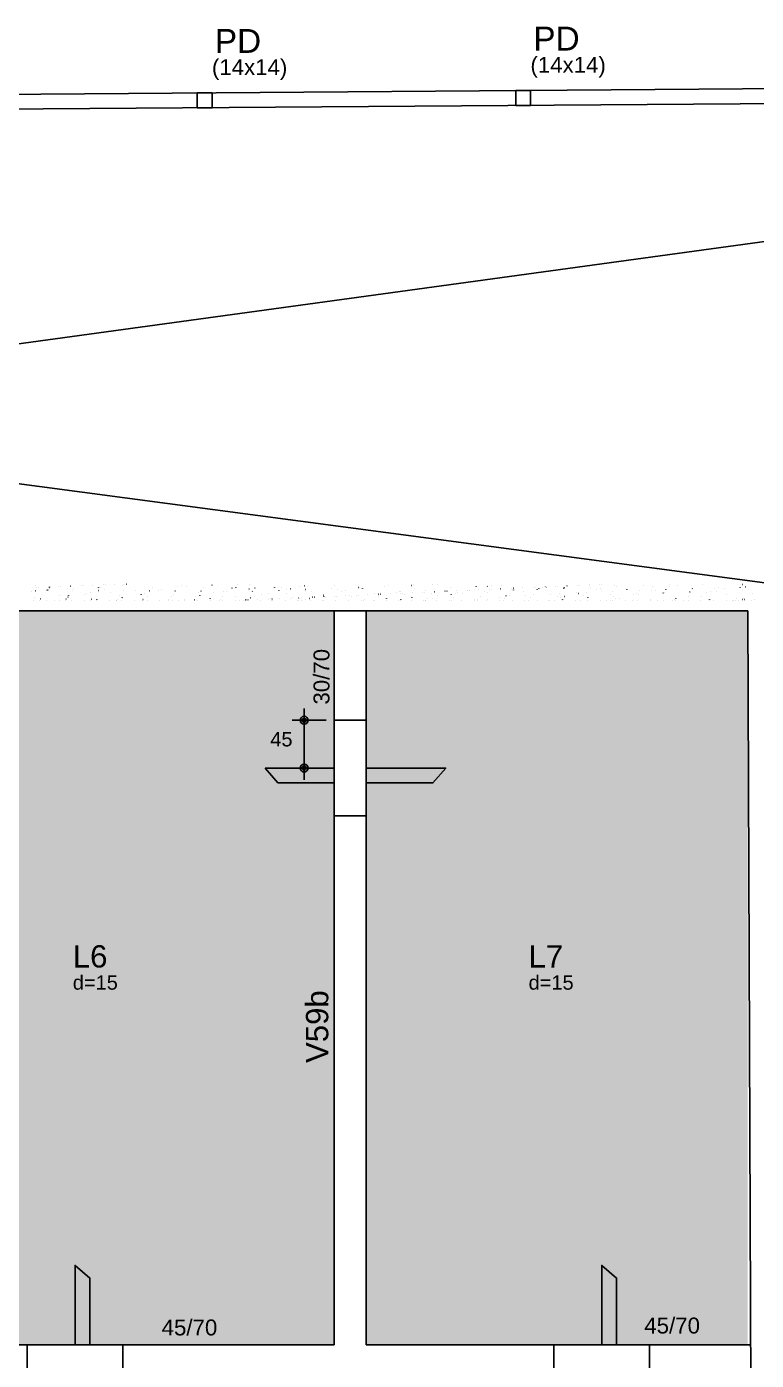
# Model space of a CAD drawing. Header units: millimetres. Extents: x 11071 to 20686, y 1651 to 7234.
# Drawn here: x 15319 to 16006, y 5969 to 7226 of the extents above; entities that cross this region are included whole.
import ezdxf

# ---------------------------------------------------------------- set-up
doc = ezdxf.new("R2010")
doc.units = ezdxf.units.MM
for name, color, linetype in [('1', 4, 'Continuous'), ('10', 13, 'Continuous'), ('11', 22, 'Continuous'), ('12', 3, 'Continuous'), ('13', 76, 'Continuous'), ('130', 24, 'Continuous'), ('18', 9, 'Continuous'), ('19', 5, 'Continuous'), ('26', 1, 'Continuous'), ('30', 15, 'Continuous'), ('4', 1, 'Continuous'), ('8', 5, 'Continuous'), ('9', 3, 'Continuous')]:
    doc.layers.add(name, color=color, linetype=linetype)
doc.styles.get("Standard").update_dxf_attribs({"font": 'arial.ttf'})

# ---------------------------------------------------------------- blocks, each defined once
blk = doc.blocks.new('_H9EFD498501-005')
for p, q in [((3276.953271, 4542.026938), (3276.96306, 4542.101296)), ((3277.884755, 4539.682777), (3277.959684, 4539.686049)), ((3279.75797, 4539.764564), (3279.832899, 4539.767835)), ((3288.599547, 4540.150595), (3288.674476, 4540.153867)), ((3289.671839, 4539.830832), (3289.745061, 4539.847065)), ((3289.850086, 4540.421622), (3289.895743, 4540.481124)), ((3298.71491, 4540.592242), (3298.789839, 4540.595513)), ((3300.588126, 4540.674028), (3300.663054, 4540.677299)), ((3309.429703, 4541.060059), (3309.504631, 4541.063331)), ((3312.128422, 4539.090538), (3312.138211, 4539.164896)), ((3319.545066, 4541.501706), (3319.619994, 4541.504977)), ((3321.418281, 4541.583492), (3321.49321, 4541.586764)), ((3330.259858, 4541.969524), (3330.334787, 4541.972795)), ((3335.966838, 4540.082486), (3335.976628, 4540.156845)), ((3338.199863, 4540.180898), (3338.24552, 4540.2404)), ((3340.375221, 4542.41117), (3340.45015, 4542.414441)), ((3341.283266, 4538.382252), (3341.356488, 4538.398485)), ((3342.248437, 4542.492956), (3342.323365, 4542.496228)), ((3351.090013, 4542.878988), (3351.164942, 4542.882259)), ((3358.490483, 4542.197), (3358.563705, 4542.213233)), ((3359.981465, 4542.412885), (3359.991254, 4542.487244)), ((3362.151593, 4543.008649), (3362.224816, 4543.024882)), ((3386.549639, 4539.940175), (3386.595296, 4539.999676)), ((3394.980405, 4538.138035), (3394.990195, 4538.212393)), ((3410.10191, 4540.74842), (3410.175132, 4540.764653)), ((3413.76302, 4541.560069), (3413.836242, 4541.576302)), ((3418.995032, 4540.468434), (3419.004822, 4540.542792)), ((3434.899416, 4539.699451), (3434.945073, 4539.758952)), ((3442.906869, 4542.01807), (3442.916659, 4542.092429)), ((3461.713337, 4539.29984), (3461.786559, 4539.316073)), ((3465.374447, 4540.111489), (3465.447669, 4540.127722)), ((3466.745285, 4543.010019), (3466.755075, 4543.084377)), ((3478.008599, 4538.523983), (3478.018389, 4538.598341)), ((3478.554443, 4543.033424), (3478.627666, 4543.049657)), ((3483.249192, 4539.458727), (3483.294849, 4539.518229)), ((3501.920437, 4540.073619), (3501.930226, 4540.147977)), ((3508.216231, 4540.370716), (3508.261888, 4540.430218)), ((3516.985874, 4538.662909), (3517.059096, 4538.679142)), ((3525.758853, 4541.065568), (3525.768642, 4541.139926)), ((3530.16587, 4541.584844), (3530.239092, 4541.601077)), ((3530.786272, 4538.158877), (3530.831929, 4538.218378)), ((3533.18327, 4541.282705), (3533.228927, 4541.342207)), ((3555.753311, 4539.070866), (3555.798968, 4539.130367)), ((3558.150309, 4542.194695), (3558.195966, 4542.254196)), ((3560.934004, 4538.129168), (3560.943794, 4538.203526)), ((3580.72035, 4539.982855), (3580.766007, 4540.042356)), ((3581.777297, 4540.136264), (3581.850519, 4540.152497)), ((3584.77242, 4539.121116), (3584.78221, 4539.195475)), ((3605.687389, 4540.894844), (3605.733046, 4540.954346)), ((3608.787047, 4541.451516), (3608.796836, 4541.525874)), ((3630.654428, 4541.806833), (3630.700085, 4541.866335)), ((3632.698884, 4543.001152), (3632.708674, 4543.07551)), ((3633.388724, 4538.687684), (3633.461946, 4538.703917)), ((3650.595941, 4542.502433), (3650.669163, 4542.518666)), ((3655.621467, 4542.718822), (3655.667124, 4542.778324)), ((3667.800614, 4539.507064), (3667.810404, 4539.581423)), ((3691.712452, 4541.056701), (3691.722241, 4541.131059)), ((3702.207368, 4541.053853), (3702.28059, 4541.070086)), ((3704.030203, 4538.184555), (3704.105131, 4538.187826)), ((3705.868478, 4541.865501), (3705.9417, 4541.881734)), ((3705.903418, 4538.266341), (3705.978347, 4538.269612)), ((3714.744995, 4538.652373), (3714.819923, 4538.655644)), ((3715.550868, 4542.048649), (3715.560657, 4542.123007)), ((3724.860358, 4539.094019), (3724.935287, 4539.09729)), ((3726.733573, 4539.175805), (3726.808502, 4539.179077)), ((3735.57515, 4539.561837), (3735.650079, 4539.565108)), ((3745.690513, 4540.003483), (3745.765442, 4540.006755)), ((3747.563729, 4540.085269), (3747.638657, 4540.088541)), ((3749.2346, 4538.215073), (3749.280257, 4538.274575)), ((3750.726019, 4539.112249), (3750.735808, 4539.186608)), ((3753.818795, 4539.605273), (3753.892017, 4539.621506)), ((3756.405306, 4540.471301), (3756.480234, 4540.474573)), ((3757.479905, 4540.416922), (3757.553127, 4540.433155)), ((3766.520669, 4540.912947), (3766.595597, 4540.916219)), ((3768.393884, 4540.994734), (3768.468813, 4540.998005)), ((3774.201639, 4539.127062), (3774.247296, 4539.186564)), ((3774.564435, 4540.104198), (3774.574225, 4540.178556)), ((3777.235461, 4541.380765), (3777.31039, 4541.384037)), ((3787.350824, 4541.822412), (3787.425753, 4541.825683)), ((3789.22404, 4541.904198), (3789.298968, 4541.907469)), ((3798.065616, 4542.29023), (3798.140545, 4542.293501)), ((3798.579062, 4542.434597), (3798.588851, 4542.508955)), ((3799.168678, 4540.039052), (3799.214335, 4540.098553)), ((3805.430222, 4538.156693), (3805.503444, 4538.172926)), ((3808.18098, 4542.731876), (3808.255908, 4542.735147)), ((3809.091332, 4538.968342), (3809.164554, 4538.984575)), ((3810.054195, 4542.813662), (3810.129124, 4542.816934)), ((3822.271328, 4541.890277), (3822.34455, 4541.90651)), ((3824.135717, 4540.951041), (3824.181374, 4541.010542)), ((3833.578003, 4538.159746), (3833.587792, 4538.234105)), ((3849.102756, 4541.86303), (3849.148413, 4541.922531)), ((3857.592629, 4540.490146), (3857.602419, 4540.564504)), ((3873.882755, 4540.441697), (3873.955977, 4540.45793)), ((3874.069795, 4542.775019), (3874.115452, 4542.834521)), ((3881.504466, 4542.039782), (3881.514256, 4542.11414)), ((3895.292951, 4538.807885), (3895.338608, 4538.867387)), ((3905.342883, 4543.03173), (3905.349997, 4543.085768)), ((3916.606197, 4538.545694), (3916.615986, 4538.620053)), ((3920.25999, 4539.719874), (3920.305647, 4539.779376)), ((3925.494182, 4538.993117), (3925.567404, 4539.00935)), ((3940.518034, 4540.095331), (3940.527823, 4540.169689)), ((3942.701399, 4542.807865), (3942.774621, 4542.824098)), ((3945.227029, 4540.631863), (3945.272686, 4540.691365)), ((3272.830733, 4536.097248), (3272.903955, 4536.113481)), ((3275.117881, 4528.085768), (3275.117881, 4528.085768)), ((3275.117881, 4528.085768), (3275.117881, 4528.085768)), ((3275.117881, 4528.085768), (3275.117881, 4528.085768)), ((3275.465272, 4530.724466), (3275.475062, 4530.798825)), ((3276.491843, 4536.908897), (3276.565065, 4536.92513)), ((3280.384452, 4528.085768), (3280.384452, 4528.085768)), ((3281.198064, 4529.146088), (3281.243722, 4529.205589)), ((3286.971793, 4528.085768), (3286.971793, 4528.085768)), ((3286.971793, 4528.085768), (3286.971793, 4528.085768)), ((3286.971793, 4528.085768), (3286.971793, 4528.085768)), ((3287.453088, 4537.297793), (3287.498745, 4537.357295)), ((3288.216585, 4537.540901), (3288.226374, 4537.61526)), ((3294.838828, 4528.085768), (3294.838828, 4528.085768)), ((3294.838828, 4528.085768), (3294.838828, 4528.085768)), ((3298.825705, 4528.085768), (3298.825705, 4528.085768)), ((3298.825705, 4528.085768), (3298.825705, 4528.085768)), ((3299.377109, 4532.274102), (3299.386899, 4532.348461)), ((3304.651698, 4528.085768), (3304.651698, 4528.085768)), ((3304.651698, 4528.085768), (3304.651698, 4528.085768)), ((3305.430024, 4529.100103), (3305.475681, 4529.159604)), ((3307.234943, 4530.83392), (3307.308165, 4530.850153)), ((3307.827022, 4532.223932), (3307.872679, 4532.283433)), ((3310.679616, 4528.085768), (3310.679616, 4528.085768)), ((3310.679616, 4528.085768), (3310.679616, 4528.085768)), ((3311.570905, 4537.103055), (3311.616562, 4537.162556)), ((3322.533528, 4528.085768), (3322.533528, 4528.085768)), ((3323.215525, 4533.266051), (3323.225315, 4533.340409)), ((3324.44216, 4534.648669), (3324.515382, 4534.664902)), ((3328.10327, 4535.460317), (3328.176492, 4535.47655)), ((3328.918943, 4528.085768), (3328.918943, 4528.085768)), ((3329.547841, 4528.905364), (3329.593498, 4528.964866)), ((3334.38744, 4528.085768), (3334.38744, 4528.085768)), ((3334.38744, 4528.085768), (3334.38744, 4528.085768)), ((3334.38744, 4528.085768), (3334.38744, 4528.085768)), ((3334.478839, 4528.780015), (3334.488629, 4528.854373)), ((3335.802865, 4537.05707), (3335.848522, 4537.116571)), ((3346.241352, 4528.085768), (3346.241352, 4528.085768)), ((3346.241352, 4528.085768), (3346.241352, 4528.085768)), ((3346.241352, 4528.085768), (3346.241352, 4528.085768)), ((3347.230152, 4535.59645), (3347.239942, 4535.670809)), ((3352.984376, 4528.085768), (3352.984376, 4528.085768)), ((3352.984376, 4528.085768), (3352.984376, 4528.085768)), ((3353.186188, 4528.085768), (3353.186188, 4528.085768)), ((3353.186188, 4528.085768), (3353.186188, 4528.085768)), ((3353.779801, 4528.859379), (3353.825458, 4528.918881)), ((3356.176799, 4531.983208), (3356.222456, 4532.042709)), ((3358.095264, 4528.085768), (3358.095264, 4528.085768)), ((3358.095264, 4528.085768), (3358.095264, 4528.085768)), ((3358.390677, 4530.329651), (3358.400466, 4530.40401)), ((3358.84637, 4529.385341), (3358.919592, 4529.401574)), ((3359.920681, 4536.862331), (3359.966339, 4536.921832)), ((3369.949176, 4528.085768), (3369.949176, 4528.085768)), ((3369.949176, 4528.085768), (3369.949176, 4528.085768)), ((3371.141989, 4537.146086), (3371.151779, 4537.220445)), ((3376.053587, 4533.200089), (3376.126809, 4533.216322)), ((3377.453433, 4528.085768), (3377.453433, 4528.085768)), ((3377.897617, 4528.66464), (3377.943274, 4528.724142)), ((3379.714697, 4534.011737), (3379.787919, 4534.02797)), ((3381.803088, 4528.085768), (3381.803088, 4528.085768)), ((3382.229093, 4531.3216), (3382.238882, 4531.395958)), ((3384.152641, 4536.816346), (3384.198298, 4536.875847)), ((3392.894693, 4536.933672), (3392.967915, 4536.949905)), ((3393.656999, 4528.085768), (3393.656999, 4528.085768)), ((3401.720678, 4528.085768), (3401.720678, 4528.085768)), ((3401.720678, 4528.085768), (3401.720678, 4528.085768)), ((3402.129577, 4528.618655), (3402.175234, 4528.678157)), ((3404.526575, 4531.742484), (3404.572232, 4531.801986)), ((3405.510911, 4528.085768), (3405.510911, 4528.085768)), ((3405.510911, 4528.085768), (3405.510911, 4528.085768)), ((3405.510911, 4528.085768), (3405.510911, 4528.085768)), ((3406.243719, 4533.651999), (3406.253509, 4533.726357)), ((3408.270458, 4536.621607), (3408.316115, 4536.681109)), ((3411.129925, 4528.085768), (3411.129925, 4528.085768)), ((3411.129925, 4528.085768), (3411.129925, 4528.085768)), ((3411.129925, 4528.085768), (3411.129925, 4528.085768)), ((3417.364823, 4528.085768), (3417.364823, 4528.085768)), ((3417.364823, 4528.085768), (3417.364823, 4528.085768)), ((3417.404244, 4528.3852), (3417.414034, 4528.459558)), ((3425.987923, 4528.085768), (3425.987923, 4528.085768)), ((3426.247394, 4528.423916), (3426.293051, 4528.483418)), ((3427.665014, 4531.751509), (3427.738236, 4531.767742)), ((3429.218735, 4528.085768), (3429.218735, 4528.085768)), ((3429.218735, 4528.085768), (3429.218735, 4528.085768)), ((3430.155557, 4535.201635), (3430.165346, 4535.275994)), ((3431.326124, 4532.563157), (3431.399346, 4532.57939)), ((3432.502418, 4536.575622), (3432.548075, 4536.635124)), ((3441.072647, 4528.085768), (3441.072647, 4528.085768)), ((3441.24266, 4529.377148), (3441.25245, 4529.451507)), ((3444.50612, 4535.485092), (3444.579342, 4535.501325)), ((3450.255168, 4528.085768), (3450.255168, 4528.085768)), ((3450.255168, 4528.085768), (3450.255168, 4528.085768)), ((3450.479353, 4528.377931), (3450.525011, 4528.437433)), ((3452.876352, 4531.50176), (3452.922009, 4531.561262)), ((3452.926559, 4528.085768), (3452.926559, 4528.085768)), ((3453.993973, 4536.193584), (3454.003762, 4536.267942)), ((3456.620234, 4536.380883), (3456.665891, 4536.440385)), ((3464.780471, 4528.085768), (3464.780471, 4528.085768)), ((3464.780471, 4528.085768), (3464.780471, 4528.085768)), ((3464.780471, 4528.085768), (3464.780471, 4528.085768)), ((3465.257287, 4531.707548), (3465.267076, 4531.781906)), ((3469.275473, 4528.085768), (3469.275473, 4528.085768)), ((3469.275473, 4528.085768), (3469.275473, 4528.085768)), ((3469.275473, 4528.085768), (3469.275473, 4528.085768)), ((3472.729957, 4528.085768), (3472.729957, 4528.085768)), ((3472.729957, 4528.085768), (3472.729957, 4528.085768)), ((3472.729957, 4528.085768), (3472.729957, 4528.085768)), ((3474.522414, 4528.085768), (3474.522414, 4528.085768)), ((3474.59717, 4528.183193), (3474.642827, 4528.242694)), ((3474.898493, 4528.180448), (3474.973422, 4528.18372)), ((3476.634382, 4528.085768), (3476.634382, 4528.085768)), ((3476.634382, 4528.085768), (3476.634382, 4528.085768)), ((3476.634382, 4528.085768), (3476.634382, 4528.085768)), ((3476.771708, 4528.262235), (3476.846637, 4528.265506)), ((3479.276441, 4530.302929), (3479.349663, 4530.319162)), ((3480.852194, 4536.334898), (3480.897851, 4536.3944)), ((3482.937551, 4531.114578), (3483.010773, 4531.130811)), ((3485.613285, 4528.648266), (3485.688214, 4528.651538)), ((3488.488294, 4528.085768), (3488.488294, 4528.085768)), ((3488.488294, 4528.085768), (3488.488294, 4528.085768)), ((3489.169124, 4533.257184), (3489.178914, 4533.331542)), ((3495.728648, 4529.089912), (3495.803577, 4529.093184)), ((3496.117547, 4534.036512), (3496.190769, 4534.052745)), ((3497.601864, 4529.171699), (3497.676792, 4529.17497)), ((3498.789659, 4528.085768), (3498.789659, 4528.085768)), ((3499.564209, 4529.095182), (3499.609866, 4529.154683)), ((3500.342206, 4528.085768), (3500.342206, 4528.085768)), ((3500.342206, 4528.085768), (3500.342206, 4528.085768)), ((3505.819233, 4537.246887), (3505.86489, 4537.306389)), ((3506.443441, 4529.55773), (3506.518369, 4529.561002)), ((3512.196118, 4528.085768), (3512.196118, 4528.085768)), ((3513.00754, 4534.249132), (3513.01733, 4534.323491)), ((3513.324764, 4537.851261), (3513.397986, 4537.867494)), ((3516.558804, 4529.999377), (3516.633732, 4530.002648)), ((3518.432019, 4530.081163), (3518.506948, 4530.084434)), ((3523.056904, 4528.085768), (3523.056904, 4528.085768)), ((3524.05003, 4528.085768), (3524.05003, 4528.085768)), ((3524.05003, 4528.085768), (3524.05003, 4528.085768)), ((3524.05003, 4528.085768), (3524.05003, 4528.085768)), ((3524.270854, 4529.763096), (3524.280644, 4529.837455)), ((3524.531248, 4530.007171), (3524.576905, 4530.066673)), ((3527.273596, 4530.467195), (3527.348525, 4530.470466)), ((3527.421021, 4528.085768), (3527.421021, 4528.085768)), ((3527.421021, 4528.085768), (3527.421021, 4528.085768)), ((3527.421021, 4528.085768), (3527.421021, 4528.085768)), ((3530.887868, 4528.854349), (3530.96109, 4528.870582)), ((3534.548978, 4529.665998), (3534.6222, 4529.682231)), ((3535.903942, 4528.085768), (3535.903942, 4528.085768)), ((3535.903942, 4528.085768), (3535.903942, 4528.085768)), ((3535.903942, 4528.085768), (3535.903942, 4528.085768)), ((3537.022167, 4536.579532), (3537.031956, 4536.65389)), ((3537.388959, 4530.908841), (3537.463888, 4530.912112)), ((3539.262175, 4530.990627), (3539.337103, 4530.993899)), ((3547.324149, 4528.085768), (3547.324149, 4528.085768)), ((3547.728974, 4532.587933), (3547.802196, 4532.604166)), ((3547.757854, 4528.085768), (3547.757854, 4528.085768)), ((3547.757854, 4528.085768), (3547.757854, 4528.085768)), ((3548.103751, 4531.376659), (3548.17868, 4531.37993)), ((3548.182692, 4531.312733), (3548.192481, 4531.387091)), ((3549.498287, 4530.91916), (3549.543945, 4530.978662)), ((3558.219115, 4531.818305), (3558.294043, 4531.821577)), ((3559.611765, 4528.085768), (3559.611765, 4528.085768)), ((3559.611765, 4528.085768), (3559.611765, 4528.085768)), ((3560.09233, 4531.900091), (3560.167259, 4531.903363)), ((3564.936191, 4536.402681), (3565.009413, 4536.418914)), ((3568.597301, 4537.214329), (3568.670523, 4537.230562)), ((3568.933907, 4532.286123), (3569.008835, 4532.289394)), ((3571.465677, 4528.085768), (3571.465677, 4528.085768)), ((3571.591394, 4528.085768), (3571.591394, 4528.085768)), ((3572.021108, 4532.304681), (3572.030897, 4532.379039)), ((3574.465326, 4531.831149), (3574.510984, 4531.890651)), ((3579.04927, 4532.727769), (3579.124199, 4532.731041)), ((3580.922485, 4532.809556), (3580.997414, 4532.812827)), ((3583.319589, 4528.085768), (3583.319589, 4528.085768)), ((3585.566569, 4528.085768), (3585.566569, 4528.085768)), ((3586.160405, 4528.217418), (3586.233627, 4528.233651)), ((3589.764062, 4533.195587), (3589.838991, 4533.198859)), ((3595.173501, 4528.085768), (3595.173501, 4528.085768)), ((3595.173501, 4528.085768), (3595.173501, 4528.085768)), ((3595.173501, 4528.085768), (3595.173501, 4528.085768)), ((3595.858639, 4528.085768), (3595.858639, 4528.085768)), ((3596.035734, 4534.63508), (3596.045524, 4534.709439)), ((3599.340401, 4531.139353), (3599.413623, 4531.155586)), ((3599.432365, 4532.743138), (3599.478023, 4532.80264)), ((3599.879425, 4533.637234), (3599.954354, 4533.640505)), ((3601.752641, 4533.71902), (3601.827569, 4533.722291)), ((3607.027413, 4528.085768), (3607.027413, 4528.085768)), ((3607.027413, 4528.085768), (3607.027413, 4528.085768)), ((3607.196259, 4529.368281), (3607.206048, 4529.44264)), ((3610.594218, 4534.105051), (3610.669146, 4534.108323)), ((3616.547618, 4534.954101), (3616.62084, 4534.970334)), ((3618.881325, 4528.085768), (3618.881325, 4528.085768)), ((3618.881325, 4528.085768), (3618.881325, 4528.085768)), ((3619.947572, 4536.184717), (3619.957361, 4536.259075)), ((3620.125884, 4528.085768), (3620.125884, 4528.085768)), ((3620.125884, 4528.085768), (3620.125884, 4528.085768)), ((3620.125884, 4528.085768), (3620.125884, 4528.085768)), ((3620.208728, 4535.76575), (3620.28195, 4535.781983)), ((3620.655522, 4528.776005), (3620.701179, 4528.835506)), ((3620.709581, 4534.546698), (3620.784509, 4534.549969)), ((3622.582796, 4534.628484), (3622.657725, 4534.631756)), ((3624.399405, 4533.655128), (3624.445062, 4533.714629)), ((3630.735237, 4528.085768), (3630.735237, 4528.085768)), ((3631.034675, 4530.36023), (3631.044465, 4530.434588)), ((3631.424373, 4535.014516), (3631.499302, 4535.017787)), ((3641.539736, 4535.456162), (3641.614665, 4535.459433)), ((3642.589148, 4528.085768), (3642.589148, 4528.085768)), ((3643.412952, 4535.537948), (3643.48788, 4535.54122)), ((3643.712117, 4528.085768), (3643.712117, 4528.085768)), ((3643.712117, 4528.085768), (3643.712117, 4528.085768)), ((3643.785988, 4537.176665), (3643.795777, 4537.251023)), ((3644.39313, 4528.085768), (3644.39313, 4528.085768)), ((3644.39313, 4528.085768), (3644.39313, 4528.085768)), ((3644.39313, 4528.085768), (3644.39313, 4528.085768)), ((3645.622561, 4529.687994), (3645.668218, 4529.747495)), ((3649.366444, 4534.567117), (3649.412101, 4534.626618)), ((3650.951828, 4529.690773), (3651.02505, 4529.707006)), ((3652.254528, 4535.92398), (3652.329457, 4535.927251)), ((3654.44306, 4528.085768), (3654.44306, 4528.085768)), ((3654.44306, 4528.085768), (3654.44306, 4528.085768)), ((3654.44306, 4528.085768), (3654.44306, 4528.085768)), ((3655.049302, 4532.690629), (3655.059091, 4532.764987)), ((3662.369892, 4536.365626), (3662.44482, 4536.368898)), ((3664.243107, 4536.447413), (3664.318036, 4536.450684)), ((3666.296972, 4528.085768), (3666.296972, 4528.085768)), ((3666.296972, 4528.085768), (3666.296972, 4528.085768)), ((3666.296972, 4528.085768), (3666.296972, 4528.085768)), ((3668.159045, 4533.505521), (3668.232267, 4533.521754)), ((3668.660375, 4528.085768), (3668.660375, 4528.085768)), ((3668.660375, 4528.085768), (3668.660375, 4528.085768)), ((3668.660375, 4528.085768), (3668.660375, 4528.085768)), ((3670.5896, 4530.599983), (3670.635257, 4530.659484)), ((3671.820155, 4534.31717), (3671.893377, 4534.333403)), ((3673.084684, 4536.833444), (3673.159613, 4536.836716)), ((3674.333483, 4535.479106), (3674.37914, 4535.538607)), ((3678.150884, 4528.085768), (3678.150884, 4528.085768)), ((3678.150884, 4528.085768), (3678.150884, 4528.085768)), ((3678.961139, 4534.240265), (3678.970928, 4534.314624)), ((3683.200047, 4537.27509), (3683.274976, 4537.278362)), ((3685.000151, 4537.239105), (3685.073373, 4537.255338)), ((3685.073263, 4537.356877), (3685.148191, 4537.360148)), ((3690.004796, 4528.085768), (3690.004796, 4528.085768)), ((3690.048243, 4528.415779), (3690.058032, 4528.490137)), ((3692.92762, 4528.085768), (3692.92762, 4528.085768)), ((3692.92762, 4528.085768), (3692.92762, 4528.085768)), ((3693.159641, 4528.388143), (3693.205298, 4528.447645)), ((3693.914839, 4537.742908), (3693.989768, 4537.74618)), ((3695.556639, 4531.511972), (3695.602296, 4531.571474)), ((3699.300522, 4536.391095), (3699.346179, 4536.450597)), ((3701.857665, 4528.085768), (3701.857665, 4528.085768)), ((3701.857665, 4528.085768), (3701.857665, 4528.085768)), ((3701.858708, 4528.085768), (3701.858708, 4528.085768)), ((3702.563255, 4528.242193), (3702.636477, 4528.258426)), ((3702.799555, 4535.232214), (3702.809345, 4535.306572)), ((3713.71262, 4528.085768), (3713.71262, 4528.085768)), ((3713.71262, 4528.085768), (3713.71262, 4528.085768)), ((3713.71262, 4528.085768), (3713.71262, 4528.085768)), ((3714.062869, 4530.746178), (3714.072659, 4530.820536)), ((3717.194865, 4528.085768), (3717.194865, 4528.085768)), ((3717.194865, 4528.085768), (3717.194865, 4528.085768)), ((3718.12668, 4529.300132), (3718.172337, 4529.359634)), ((3719.770472, 4532.056941), (3719.843694, 4532.073174)), ((3720.523678, 4532.423961), (3720.569335, 4532.483463)), ((3723.431582, 4532.86859), (3723.504804, 4532.884823)), ((3724.267561, 4537.303084), (3724.313218, 4537.362586)), ((3725.566531, 4528.085768), (3725.566531, 4528.085768)), ((3725.566531, 4528.085768), (3725.566531, 4528.085768)), ((3725.566531, 4528.085768), (3725.566531, 4528.085768)), ((3726.814182, 4537.562613), (3726.823971, 4537.636971)), ((3736.611578, 4535.790525), (3736.6848, 4535.806758)), ((3737.420443, 4528.085768), (3737.420443, 4528.085768)), ((3737.420443, 4528.085768), (3737.420443, 4528.085768)), ((3737.974706, 4532.295814), (3737.984496, 4532.370172)), ((3741.46211, 4528.085768), (3741.46211, 4528.085768)), ((3741.46211, 4528.085768), (3741.46211, 4528.085768)), ((3743.093719, 4530.212122), (3743.139376, 4530.271623)), ((3745.490717, 4533.33595), (3745.536374, 4533.395452)), ((3749.274355, 4528.085768), (3749.274355, 4528.085768)), ((3749.274355, 4528.085768), (3749.274355, 4528.085768)), ((3760.003214, 4528.085768), (3760.003214, 4528.085768)), ((3760.003214, 4528.085768), (3760.003214, 4528.085768)), ((3760.003214, 4528.085768), (3760.003214, 4528.085768)), ((3761.128267, 4528.085768), (3761.128267, 4528.085768)), ((3761.813123, 4533.287763), (3761.822912, 4533.362121)), ((3765.729355, 4528.085768), (3765.729355, 4528.085768)), ((3765.729355, 4528.085768), (3765.729355, 4528.085768)), ((3768.060758, 4531.124111), (3768.106415, 4531.183612)), ((3770.457756, 4534.247939), (3770.503413, 4534.307441)), ((3771.381899, 4530.608362), (3771.455121, 4530.624595)), ((3772.982179, 4528.085768), (3772.982179, 4528.085768)), ((3772.982179, 4528.085768), (3772.982179, 4528.085768)), ((3772.982179, 4528.085768), (3772.982179, 4528.085768)), ((3773.076437, 4528.801726), (3773.086226, 4528.876085)), ((3775.043009, 4531.42001), (3775.116231, 4531.436243)), ((3784.836091, 4528.085768), (3784.836091, 4528.085768)), ((3784.836091, 4528.085768), (3784.836091, 4528.085768)), ((3784.836091, 4528.085768), (3784.836091, 4528.085768)), ((3785.827749, 4535.618162), (3785.837539, 4535.69252)), ((3788.223005, 4534.341945), (3788.296227, 4534.358178)), ((3789.996601, 4528.085768), (3789.996601, 4528.085768)), ((3789.996601, 4528.085768), (3789.996601, 4528.085768)), ((3793.027797, 4532.0361), (3793.073454, 4532.095601)), ((3795.424795, 4535.159929), (3795.470452, 4535.21943)), ((3796.690003, 4528.085768), (3796.690003, 4528.085768)), ((3796.690003, 4528.085768), (3796.690003, 4528.085768)), ((3796.988274, 4530.351363), (3796.998063, 4530.425721)), ((3808.543914, 4528.085768), (3808.543914, 4528.085768)), ((3808.543914, 4528.085768), (3808.543914, 4528.085768)), ((3809.739586, 4537.167798), (3809.749376, 4537.242156)), ((3814.263846, 4528.085768), (3814.263846, 4528.085768)), ((3814.263846, 4528.085768), (3814.263846, 4528.085768)), ((3817.994836, 4532.948089), (3818.040493, 4533.00759)), ((3818.148762, 4528.085768), (3818.148762, 4528.085768)), ((3818.148762, 4528.085768), (3818.148762, 4528.085768)), ((3818.148762, 4528.085768), (3818.148762, 4528.085768)), ((3820.391834, 4536.071918), (3820.437491, 4536.131419)), ((3820.397826, 4528.085768), (3820.397826, 4528.085768)), ((3820.82669, 4531.343311), (3820.83648, 4531.41767)), ((3822.993326, 4529.159782), (3823.066548, 4529.176015)), ((3826.654436, 4529.97143), (3826.727658, 4529.987663)), ((3832.251738, 4528.085768), (3832.251738, 4528.085768)), ((3838.531091, 4528.085768), (3838.531091, 4528.085768)), ((3838.531091, 4528.085768), (3838.531091, 4528.085768)), ((3839.834432, 4532.893365), (3839.907654, 4532.909598)), ((3842.961875, 4533.860078), (3843.007532, 4533.91958)), ((3844.10565, 4528.085768), (3844.10565, 4528.085768)), ((3844.10565, 4528.085768), (3844.10565, 4528.085768)), ((3844.10565, 4528.085768), (3844.10565, 4528.085768)), ((3844.841317, 4533.67371), (3844.851106, 4533.748069)), ((3845.358873, 4536.983907), (3845.40453, 4537.043408)), ((3855.959562, 4528.085768), (3855.959562, 4528.085768)), ((3855.959562, 4528.085768), (3855.959562, 4528.085768)), ((3856.001841, 4528.406911), (3856.011631, 4528.48127)), ((3857.041649, 4536.708113), (3857.114871, 4536.724346)), ((3860.702759, 4537.519762), (3860.775981, 4537.535995)), ((3862.798336, 4528.085768), (3862.798336, 4528.085768)), ((3862.798336, 4528.085768), (3862.798336, 4528.085768)), ((3867.813474, 4528.085768), (3867.813474, 4528.085768)), ((3867.813474, 4528.085768), (3867.813474, 4528.085768)), ((3867.928914, 4534.772067), (3867.974571, 4534.831569)), ((3868.753154, 4535.223347), (3868.762943, 4535.297705)), ((3870.325912, 4537.895896), (3870.371569, 4537.955398)), ((3876.29431, 4528.085768), (3876.29431, 4528.085768)), ((3878.265863, 4528.522851), (3878.339085, 4528.539084)), ((3879.667386, 4528.085768), (3879.667386, 4528.085768)), ((3879.840257, 4529.39886), (3879.850047, 4529.473218)), ((3887.065581, 4528.085768), (3887.065581, 4528.085768)), ((3887.065581, 4528.085768), (3887.065581, 4528.085768)), ((3891.445859, 4531.444785), (3891.519081, 4531.461018)), ((3891.521297, 4528.085768), (3891.521297, 4528.085768)), ((3892.59157, 4536.215295), (3892.60136, 4536.289654)), ((3892.895953, 4535.684056), (3892.94161, 4535.743558)), ((3903.375209, 4528.085768), (3903.375209, 4528.085768)), ((3903.375209, 4528.085768), (3903.375209, 4528.085768)), ((3903.375209, 4528.085768), (3903.375209, 4528.085768)), ((3903.854884, 4531.729259), (3903.864674, 4531.803617)), ((3908.653076, 4535.259534), (3908.726298, 4535.275767)), ((3911.332826, 4528.085768), (3911.332826, 4528.085768)), ((3911.607968, 4528.44434), (3911.653625, 4528.503842)), ((3912.314186, 4536.071182), (3912.387408, 4536.087415)), ((3915.229121, 4528.085768), (3915.229121, 4528.085768)), ((3915.229121, 4528.085768), (3915.229121, 4528.085768)), ((3915.229121, 4528.085768), (3915.229121, 4528.085768)), ((3917.862992, 4536.596046), (3917.908649, 4536.655547)), ((3927.083033, 4528.085768), (3927.083033, 4528.085768)), ((3927.083033, 4528.085768), (3927.083033, 4528.085768)), ((3927.766721, 4533.278895), (3927.776511, 4533.353254)), ((3933.190345, 4528.085768), (3933.190345, 4528.085768)), ((3933.190345, 4528.085768), (3933.190345, 4528.085768)), ((3933.190345, 4528.085768), (3933.190345, 4528.085768)), ((3934.439858, 4528.085768), (3934.439858, 4528.085768)), ((3934.439858, 4528.085768), (3934.439858, 4528.085768)), ((3935.600071, 4528.085768), (3935.600071, 4528.085768)), ((3936.575007, 4529.356329), (3936.620665, 4529.415831)), ((3938.936945, 4528.085768), (3938.936945, 4528.085768)), ((3938.936945, 4528.085768), (3938.936945, 4528.085768)), ((3942.704251, 4528.501154), (3942.77918, 4528.504425)), ((3942.830031, 4537.508035), (3942.875688, 4537.567536)), ((3943.057286, 4529.996206), (3943.130508, 4530.012439)), ((3944.577467, 4528.58294), (3944.652395, 4528.586212)), ((3950.790857, 4528.085768), (3950.790857, 4528.085768)), ((3951.605137, 4534.270844), (3951.614927, 4534.345202)), ((3953.419044, 4528.968972), (3953.493972, 4528.972243))]:
    blk.add_line(p, q)

msp = doc.modelspace()

# ---------------------------------------------------------------- linework, layer by layer
at = {"layer": '1'}
for p, q in [((17031.46, 7174.65), (12247.36, 7139.54)), ((17031.56, 7160.65), (12247.36, 7125.54)), ((14427.9, 6675.17), (15998.4, 6675.17)), ((16003.98, 5211.42), (15998.4, 6675.17))]:
    msp.add_line(p, q, dxfattribs=at)
for points in [[(15608.9, 6675.17), (15608.9, 5983.09)], [(15638.9, 5983.09), (15638.9, 6675.17)], [(15608.9, 5983.09), (15117.4, 5983.09)], [(16001.51, 5983.09), (15638.9, 5983.09)]]:
    msp.add_lwpolyline(points, dxfattribs=at)
at = {"layer": '130'}
for points in [[(15608.9, 5983.09), (15117.4, 5983.09), (15117.4, 6675.17)], [(15608.9, 5983.09), (15117.4, 6675.17), (15608.9, 6674.86)], [(15608.9, 5983.09), (15608.9, 6674.86), (15608.9, 5983.09)], [(15638.9, 5983.09), (15638.9, 6675.17), (15998.4, 6675.17)], [(15638.9, 5983.09), (15998.4, 6675.17), (15998.42, 5983.09)], [(15638.9, 5983.09), (15998.42, 5983.09), (15638.9, 5983.09)]]:
    msp.add_solid(points, dxfattribs=at)
at = {"layer": '18'}
for p, q in [((15608.9, 6526.9), (15608.9, 6571.9)), ((15608.9, 6571.9), (15638.9, 6571.9)), ((15638.9, 6571.9), (15638.9, 6526.9)), ((15543.9, 6526.9), (15608.9, 6526.9)), ((15638.9, 6526.9), (15713.9, 6526.9)), ((15608.9, 6512.9), (15555.9, 6512.9)), ((15608.9, 6481.9), (15608.9, 6512.9)), ((15701.9, 6512.9), (15638.9, 6512.9)), ((15638.9, 6512.9), (15638.9, 6481.9)), ((15638.9, 6481.9), (15608.9, 6481.9)), ((15364.79, 5983.09), (15364.79, 6058.09)), ((15860.93, 5983.09), (15860.93, 6058.09)), ((15378.79, 6046.09), (15378.79, 5983.09)), ((15874.93, 6046.09), (15874.93, 5983.09)), ((15319.79, 5938.09), (15319.79, 5983.09)), ((15319.79, 5983.09), (15364.79, 5983.09)), ((15378.79, 5983.09), (15409.79, 5983.09)), ((15409.79, 5983.09), (15409.79, 5938.09)), ((15815.93, 5938.09), (15815.93, 5983.09)), ((15815.93, 5983.09), (15860.93, 5983.09)), ((15874.93, 5983.09), (15905.93, 5983.09)), ((15905.93, 5983.09), (15905.93, 5938.09))]:
    msp.add_line(p, q, dxfattribs=at)
at = {"layer": '19'}
for p, q in [((17016.47, 7160.34), (13656.9, 6700.17)), ((12793.85, 7129.55), (16023.9, 6700.17))]:
    msp.add_line(p, q, dxfattribs=at)
at = {"layer": '26', "color": 3, "linetype": 'Continuous'}
for p, q in [((15580.61, 6583.15), (15580.61, 6515.65)), ((15601.4, 6571.9), (15569.36, 6571.9)), ((15608.9, 6571.9), (15608.9, 6571.9)), ((15601.4, 6526.9), (15569.36, 6526.9)), ((15608.9, 6526.9), (15608.9, 6526.9))]:
    msp.add_line(p, q, dxfattribs=at)
for centre, radius in [((15580.61, 6571.9), 3.75), ((15580.61, 6571.9), 1.87), ((15580.61, 6526.9), 3.75), ((15580.61, 6526.9), 1.87)]:
    msp.add_circle(centre, radius, dxfattribs=at)
at = {"layer": '30'}
for points in [[(15543.9, 6526.9), (15555.9, 6512.9), (15608.9, 6512.9), (15608.9, 6481.9), (15638.9, 6481.9), (15638.9, 6512.9), (15701.9, 6512.9), (15713.9, 6526.9), (15638.9, 6526.9), (15638.9, 6571.9), (15608.9, 6571.9), (15608.9, 6526.9), (15543.9, 6526.9)], [(15364.79, 5873.09), (15378.79, 5885.09), (15378.79, 5938.09), (15409.79, 5938.09), (15409.79, 5983.09), (15378.79, 5983.09), (15378.79, 6046.09), (15364.79, 6058.09), (15364.79, 5983.09), (15319.79, 5983.09), (15319.79, 5938.09), (15364.79, 5938.09), (15364.79, 5873.09)], [(15860.93, 5873.09), (15874.93, 5885.09), (15874.93, 5938.09), (15905.93, 5938.09), (15905.93, 5983.09), (15874.93, 5983.09), (15874.93, 6046.09), (15860.93, 6058.09), (15860.93, 5983.09), (15815.93, 5983.09), (15815.93, 5938.09), (15860.93, 5938.09), (15860.93, 5873.09)]]:
    msp.add_lwpolyline(points, dxfattribs=at)
at = {"layer": '4'}
for points in [[(15779.85, 7151.52), (15793.85, 7151.52), (15793.85, 7165.52), (15779.85, 7165.52), (15779.85, 7151.52)], [(15479.85, 7149.33), (15493.85, 7149.33), (15493.85, 7163.33), (15479.85, 7163.33), (15479.85, 7149.33)]]:
    msp.add_lwpolyline(points, dxfattribs=at)

# ---------------------------------------------------------------- block references
at = {"layer": '19'}
msp.add_blockref('_H9EFD498501-005', (12050.9, 2157.09), dxfattribs=at)

# ---------------------------------------------------------------- texts
at = {"layer": '10'}
for s, p in [('L6', (15362.69, 6338.85)), ('L7', (15791.98, 6338.85))]:
    msp.add_text(s, height=21, dxfattribs=at).set_placement(p)
at = {"layer": '11'}
msp.add_text('30/70', height=15, rotation=90, dxfattribs=at).set_placement((15604.42, 6586.71))
for p in [(15901, 5993.87), (15446.38, 5992.06)]:
    msp.add_text('45/70', height=15, dxfattribs=at).set_placement(p)
at = {"layer": '12'}
for p in [(15493.73, 7180.01), (15793.73, 7182.21)]:
    msp.add_text('(14x14)', height=15, dxfattribs=at).set_placement(p)
at = {"layer": '13'}
for p in [(15362.69, 6317.96), (15791.98, 6317.96)]:
    msp.add_text('d=15', height=13.5, dxfattribs=at).set_placement(p)
at = {"layer": '26', "color": 3, "linetype": 'Continuous'}
msp.add_text('45', height=13.5, dxfattribs=at).set_placement((15548.68, 6547.26))
at = {"layer": '8'}
msp.add_text('V59b', height=21, rotation=90, dxfattribs=at).set_placement((15603.32, 6248.87))
at = {"layer": '9'}
for p in [(15496.46, 7200.99), (15796.46, 7203.18)]:
    msp.add_text('PD', height=22.5, dxfattribs=at).set_placement(p)

doc.saveas('drawing.dxf')
